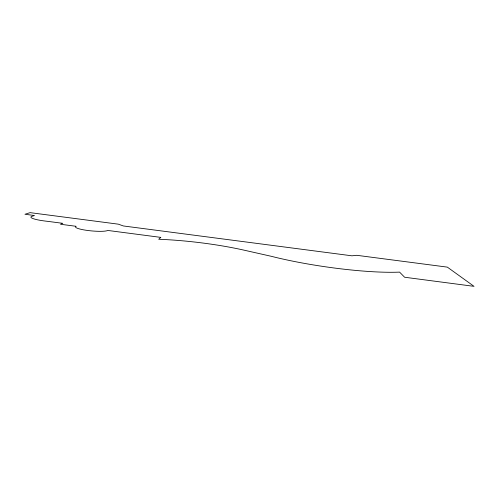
<?xml version="1.0" encoding="UTF-8"?>
<svg xmlns="http://www.w3.org/2000/svg" width="499" height="499" viewBox="0 0 499 499"><rect width="100%" height="100%" fill="white"/><g stroke="black" fill="none" stroke-linecap="round" stroke-linejoin="round"><path stroke-width="0.75" d="M160.772 237.381L158.726 239.264A97.405 17.902 6.6 0 1 242.364 249.781L271.444 256.336A94.405 13.997 8.3 0 0 399.574 272.111L404.608 277.238L474.05 286.351L447.341 267.127L356.748 255.301L351.932 255.812L123.365 225.96L118.35 224.17L30.121 212.649L24.95 214.264L34.468 215.512L31.662 216.435A19.48 2.788 5 0 0 47.536 221.331L62.768 223.321L60.51 224.257L76.147 226.303A16.386 2.507 5.3 0 0 87.812 230.488A16.386 2.507 5.3 0 0 107.753 230.444L160.772 237.381"/></g></svg>
